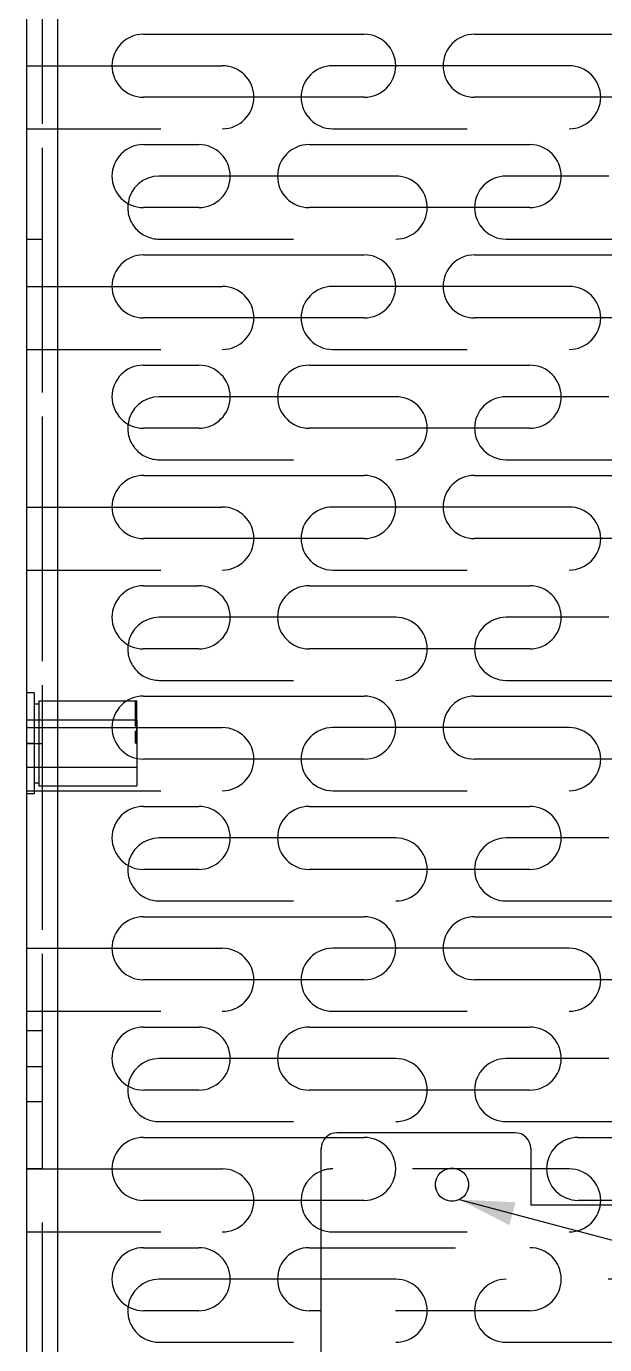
# Model space of a CAD drawing. Header units: millimetres. Extents: x 0 to 8948, y -1340 to 1100.
# Drawn here: x 168.6 to 205.2, y 553.5 to 637.1 of the extents above; entities that cross this region are included whole.
import ezdxf

# ---------------------------------------------------------------- set-up
doc = ezdxf.new("R2010")
doc.units = ezdxf.units.MM
doc.header["$LTSCALE"] = 85.25
doc.linetypes.add('HIDDEN', pattern=[0.2, 0.1, -0.1])
doc.layers.get('0').update_dxf_attribs({"linetype": 'CONTINUOUS'})
doc.layers.add('02___PRT_ALL_AXES', color=7, linetype='CONTINUOUS')
doc.layers.add('DEFAULT_2', color=8, linetype='HIDDEN')
doc.styles.get("Standard").update_dxf_attribs({"font": 'txt', "width": 0.85})
doc.dimstyles.get("Standard").update_dxf_attribs({"dimtxt": 2.5, "dimasz": 3.5, "dimexe": 1.5, "dimexo": 1, "dimtad": 1, "dimdsep": 46, "dimtxsty": 'Standard', "dimblk": '_FILLED', "dimblk1": '_FILLED', "dimblk2": '_FILLED', "dimcen": 0.09, "dimadec": 0, "dimazin": 0, "dimtol": 1, "dimtp": 0.01, "dimtm": 0.01, "dimtfac": 1, "dimtofl": 0, "dimtmove": 0, "dimatfit": 3, "dimldrblk": '_FILLED', "dimfxl": 0, "dimtolj": 1, "dimarcsym": 0})

# ---------------------------------------------------------------- blocks, each defined once
blk = doc.blocks.new('_FILLED')
at = {"color": 0, "linetype": 'ByBlock'}
blk.add_solid([(0, 0), (-1, 0.214), (-1, -0.214)], dxfattribs=at)

msp = doc.modelspace()

# ---------------------------------------------------------------- linework, layer by layer
at = {"color": 3, "linetype": 'Continuous'}
for p, q in [((170.55, 489.614), (170.55, 698.614)), ((168.55, 697.614), (168.55, 490.614)), ((175.98, 636.614), (189.98, 636.614)), ((196.98, 636.614), (210.98, 636.614)), ((189.98, 632.614), (175.98, 632.614)), ((210.98, 632.614), (196.98, 632.614)), ((175.98, 629.614), (179.48, 629.614)), ((186.48, 629.614), (200.48, 629.614)), ((179.48, 625.614), (175.98, 625.614)), ((200.48, 625.614), (186.48, 625.614)), ((175.98, 622.614), (189.98, 622.614)), ((196.98, 622.614), (210.98, 622.614)), ((189.98, 618.614), (175.98, 618.614)), ((210.98, 618.614), (196.98, 618.614)), ((175.98, 615.614), (179.48, 615.614)), ((186.48, 615.614), (200.48, 615.614)), ((179.48, 611.614), (175.98, 611.614)), ((200.48, 611.614), (186.48, 611.614)), ((175.98, 608.614), (189.98, 608.614)), ((196.98, 608.614), (210.98, 608.614)), ((189.98, 604.614), (175.98, 604.614)), ((210.98, 604.614), (196.98, 604.614)), ((175.98, 601.614), (179.48, 601.614)), ((186.48, 601.614), (200.48, 601.614)), ((179.48, 597.614), (175.98, 597.614)), ((200.48, 597.614), (186.48, 597.614)), ((175.98, 594.614), (189.98, 594.614)), ((196.98, 594.614), (210.98, 594.614)), ((189.98, 590.614), (175.98, 590.614)), ((210.98, 590.614), (196.98, 590.614)), ((175.98, 587.614), (179.48, 587.614)), ((186.48, 587.614), (200.48, 587.614)), ((179.48, 583.614), (175.98, 583.614)), ((200.48, 583.614), (186.48, 583.614)), ((175.98, 580.614), (189.98, 580.614)), ((196.98, 580.614), (210.98, 580.614)), ((189.98, 576.614), (175.98, 576.614)), ((210.98, 576.614), (196.98, 576.614)), ((175.98, 573.614), (179.48, 573.614)), ((186.48, 573.614), (200.48, 573.614)), ((179.48, 569.614), (175.98, 569.614)), ((200.48, 569.614), (186.48, 569.614)), ((175.98, 566.614), (187.542, 566.614)), ((199.55, 566.909), (188.25, 566.909)), ((203.55, 566.614), (210.98, 566.614)), ((187.25, 534.854), (187.25, 565.909)), ((200.55, 565.909), (200.55, 562.309)), ((187.25, 562.614), (175.98, 562.614)), ((233.55, 562.309), (200.55, 562.309)), ((210.98, 562.614), (203.55, 562.614)), ((175.98, 559.614), (179.48, 559.614)), ((186.48, 559.614), (187.25, 559.614)), ((179.48, 555.614), (175.98, 555.614)), ((187.25, 555.614), (186.48, 555.614))]:
    msp.add_line(p, q, dxfattribs=at)
at = {"color": 7, "linetype": 'Continuous'}
for p, q in [((173.988, 634.614), (180.98, 634.614)), ((191.971, 634.614), (187.98, 634.614)), ((202.98, 634.614), (194.988, 634.614)), ((181.471, 627.614), (176.98, 627.614)), ((191.98, 627.614), (184.488, 627.614)), ((202.471, 627.614), (198.98, 627.614)), ((173.988, 620.614), (180.98, 620.614)), ((191.971, 620.614), (187.98, 620.614)), ((202.98, 620.614), (194.988, 620.614)), ((181.471, 613.614), (176.98, 613.614)), ((191.98, 613.614), (184.488, 613.614)), ((202.471, 613.614), (198.98, 613.614)), ((173.988, 606.614), (180.98, 606.614)), ((191.971, 606.614), (187.98, 606.614)), ((202.98, 606.614), (194.988, 606.614)), ((181.471, 599.614), (176.98, 599.614)), ((191.98, 599.614), (184.488, 599.614)), ((202.471, 599.614), (198.98, 599.614)), ((175.45, 594.308), (175.45, 594.296)), ((175.45, 594.308), (175.55, 594.308)), ((175.45, 594.296), (175.55, 594.296)), ((175.45, 593.973), (175.45, 593.881)), ((175.45, 593.973), (175.55, 593.973)), ((175.55, 593.965), (175.45, 593.965)), ((175.55, 591.614), (175.55, 594.314)), ((175.55, 593.921), (175.45, 593.921)), ((175.55, 593.908), (175.45, 593.908)), ((175.55, 593.905), (175.45, 593.905)), ((175.45, 593.881), (175.55, 593.881)), ((175.45, 592.364), (175.45, 592.245)), ((175.45, 592.364), (175.55, 592.364)), ((175.55, 592.614), (180.98, 592.614)), ((191.971, 592.614), (187.98, 592.614)), ((202.98, 592.614), (194.988, 592.614)), ((175.45, 592.245), (175.55, 592.245)), ((181.471, 585.614), (176.98, 585.614)), ((191.98, 585.614), (184.488, 585.614)), ((202.471, 585.614), (198.98, 585.614)), ((173.988, 578.614), (180.98, 578.614)), ((191.971, 578.614), (187.98, 578.614)), ((202.98, 578.614), (194.988, 578.614)), ((181.471, 571.614), (176.98, 571.614)), ((191.98, 571.614), (184.488, 571.614)), ((202.471, 571.614), (198.98, 571.614)), ((173.988, 564.614), (180.98, 564.614)), ((202.98, 564.614), (201.561, 564.614)), ((181.471, 557.614), (176.98, 557.614)), ((187.25, 557.614), (184.488, 557.614))]:
    msp.add_line(p, q, dxfattribs=at)
at = {"color": 3, "linetype": 'Continuous'}
for centre, radius, start, end in [((175.98, 634.614), 2, 90, 270), ((189.98, 634.614), 2, 270, 90), ((196.98, 634.614), 2, 90, 270), ((175.98, 627.614), 2, 90, 270), ((179.48, 627.614), 2, 270, 90), ((186.48, 627.614), 2, 90, 270), ((200.48, 627.614), 2, 270, 90), ((175.98, 620.614), 2, 90, 270), ((189.98, 620.614), 2, 270, 90), ((196.98, 620.614), 2, 90, 270), ((175.98, 613.614), 2, 90, 270), ((179.48, 613.614), 2, 270, 90), ((186.48, 613.614), 2, 90, 270), ((200.48, 613.614), 2, 270, 90), ((175.98, 606.614), 2, 90, 270), ((189.98, 606.614), 2, 270, 90), ((196.98, 606.614), 2, 90, 270), ((175.98, 599.614), 2, 90, 270), ((179.48, 599.614), 2, 270, 90), ((186.48, 599.614), 2, 90, 270), ((200.48, 599.614), 2, 270, 90), ((175.98, 592.614), 2, 90, 270), ((189.98, 592.614), 2, 270, 90), ((196.98, 592.614), 2, 90, 270), ((175.98, 585.614), 2, 90, 270), ((179.48, 585.614), 2, 270, 90), ((186.48, 585.614), 2, 90, 270), ((200.48, 585.614), 2, 270, 90), ((175.98, 578.614), 2, 90, 270), ((189.98, 578.614), 2, 270, 90), ((196.98, 578.614), 2, 90, 270), ((175.98, 571.614), 2, 90, 270), ((179.48, 571.614), 2, 270, 90), ((186.48, 571.614), 2, 90, 270), ((200.48, 571.614), 2, 270, 90), ((175.98, 564.614), 2, 90, 270), ((188.25, 565.909), 1, 90, 180), ((199.55, 565.909), 1, 0, 90), ((203.55, 564.614), 2, 90, 270), ((175.98, 557.614), 2, 90, 270), ((179.48, 557.614), 2, 270, 90), ((186.48, 557.614), 2, 90, 270)]:
    msp.add_arc(centre, radius, start, end, dxfattribs=at)
at = {"color": 7, "linetype": 'Continuous'}
for centre, start, end in [((180.98, 632.614), 0, 90), ((187.98, 632.614), 90, 180), ((202.98, 632.614), 0, 90), ((176.98, 625.614), 90, 172.45665), ((191.98, 625.614), 0, 90), ((198.98, 625.614), 90, 180), ((180.98, 618.614), 0, 90), ((187.98, 618.614), 90, 180), ((202.98, 618.614), 0, 90), ((176.98, 611.614), 90, 172.45665), ((191.98, 611.614), 0, 90), ((198.98, 611.614), 90, 180), ((180.98, 604.614), 0, 90), ((187.98, 604.614), 90, 180), ((202.98, 604.614), 0, 90), ((176.98, 597.614), 90, 172.45665), ((191.98, 597.614), 0, 90), ((198.98, 597.614), 90, 180), ((180.98, 590.614), 0, 90), ((187.98, 590.614), 90, 180), ((202.98, 590.614), 0, 90), ((176.98, 583.614), 90, 172.45665), ((191.98, 583.614), 0, 90), ((198.98, 583.614), 90, 180), ((180.98, 576.614), 0, 90), ((187.98, 576.614), 90, 180), ((202.98, 576.614), 0, 90), ((176.98, 569.614), 90, 172.45665), ((191.98, 569.614), 0, 90), ((198.98, 569.614), 90, 180), ((180.98, 562.614), 0, 90), ((187.98, 562.614), 111.3907, 180), ((202.98, 562.614), 0, 90), ((176.98, 555.614), 90, 172.45665)]:
    msp.add_arc(centre, 2, start, end, dxfattribs=at)
at = {"layer": '02___PRT_ALL_AXES', "color": 8, "linetype": 'HIDDEN'}
for p, q in [((168.55, 690.614), (168.55, 564.614)), ((169.55, 690.614), (169.55, 564.614)), ((168.55, 623.614), (169.55, 623.614)), ((169.35, 594.314), (174.926, 594.314)), ((168.55, 593.114), (175.55, 593.114)), ((175.55, 593.114), (175.55, 591.614)), ((168.55, 591.614), (169.55, 591.614)), ((175.55, 590.666), (175.55, 588.914)), ((168.55, 590.114), (175.55, 590.114)), ((169.35, 588.914), (175.55, 588.914)), ((169.55, 573.364), (168.55, 573.364)), ((168.55, 571.114), (169.55, 571.114)), ((169.55, 568.864), (168.55, 568.864)), ((169.55, 564.614), (168.55, 564.614))]:
    msp.add_line(p, q, dxfattribs=at)
at = {"layer": '02___PRT_ALL_AXES', "color": 7, "linetype": 'Continuous'}
for p, q in [((174.926, 594.314), (175.55, 594.314)), ((175.55, 591.614), (175.55, 590.666))]:
    msp.add_line(p, q, dxfattribs=at)
at = {"layer": '02___PRT_ALL_AXES', "color": 3, "linetype": 'Continuous'}
msp.add_circle((195.55, 563.614), 1.05, dxfattribs=at)
at = {"layer": 'DEFAULT_2', "color": 8, "linetype": 'HIDDEN'}
for p, q in [((169.55, 697.614), (169.55, 490.614)), ((168.55, 634.614), (173.988, 634.614)), ((194.988, 634.614), (191.971, 634.614)), ((168.55, 630.614), (180.98, 630.614)), ((187.98, 630.614), (202.98, 630.614)), ((184.488, 627.614), (181.471, 627.614)), ((205.488, 627.614), (202.471, 627.614)), ((176.98, 623.614), (191.98, 623.614)), ((198.98, 623.614), (213.98, 623.614)), ((168.55, 620.614), (173.988, 620.614)), ((194.988, 620.614), (191.971, 620.614)), ((168.55, 616.614), (180.98, 616.614)), ((187.98, 616.614), (202.98, 616.614)), ((184.488, 613.614), (181.471, 613.614)), ((205.488, 613.614), (202.471, 613.614)), ((176.98, 609.614), (191.98, 609.614)), ((198.98, 609.614), (213.98, 609.614)), ((168.55, 606.614), (173.988, 606.614)), ((194.988, 606.614), (191.971, 606.614)), ((168.55, 602.614), (180.98, 602.614)), ((187.98, 602.614), (202.98, 602.614)), ((184.488, 599.614), (181.471, 599.614)), ((205.488, 599.614), (202.471, 599.614)), ((176.98, 595.614), (191.98, 595.614)), ((198.98, 595.614), (213.98, 595.614)), ((169.05, 594.814), (168.55, 594.814)), ((169.05, 594.814), (169.05, 588.414)), ((169.05, 594.114), (169.35, 594.114)), ((169.35, 594.314), (169.35, 588.914)), ((175.45, 594.312), (175.45, 594.308)), ((175.45, 594.312), (175.55, 594.312)), ((175.45, 594.3), (175.55, 594.3)), ((175.45, 594.296), (175.45, 593.973)), ((175.45, 594.254), (175.55, 594.254)), ((175.45, 594.225), (175.55, 594.225)), ((175.55, 594.201), (175.45, 594.201)), ((175.55, 594.002), (175.45, 594.002)), ((175.55, 593.998), (175.45, 593.998)), ((175.55, 593.996), (175.45, 593.996)), ((175.55, 593.893), (175.45, 593.893)), ((175.45, 593.881), (175.45, 592.697)), ((175.55, 593.869), (175.45, 593.869)), ((175.55, 593.867), (175.45, 593.867)), ((175.55, 593.824), (175.45, 593.824)), ((175.55, 593.805), (175.45, 593.805)), ((175.55, 593.745), (175.45, 593.745)), ((175.55, 593.733), (175.45, 593.733)), ((175.55, 593.693), (175.45, 593.693)), ((175.55, 593.676), (175.45, 593.676)), ((175.55, 593.635), (175.45, 593.635)), ((175.55, 593.6), (175.45, 593.6)), ((175.55, 593.588), (175.45, 593.588)), ((175.55, 593.549), (175.45, 593.549)), ((175.55, 593.548), (175.45, 593.548)), ((175.55, 593.534), (175.45, 593.534)), ((175.55, 593.515), (175.45, 593.515)), ((175.55, 593.505), (175.45, 593.505)), ((175.55, 593.495), (175.45, 593.495)), ((175.55, 593.475), (175.45, 593.475)), ((175.55, 593.464), (175.45, 593.464)), ((175.55, 593.461), (175.45, 593.461)), ((175.55, 593.459), (175.45, 593.459)), ((175.55, 593.454), (175.45, 593.454)), ((175.55, 593.433), (175.45, 593.433)), ((175.55, 593.4), (175.45, 593.4)), ((175.55, 593.399), (175.45, 593.399)), ((175.55, 593.383), (175.45, 593.383)), ((175.55, 593.37), (175.45, 593.37)), ((175.55, 593.366), (175.45, 593.366)), ((175.55, 593.346), (175.45, 593.346)), ((175.55, 593.332), (175.45, 593.332)), ((175.55, 593.332), (175.45, 593.332)), ((175.55, 593.324), (175.45, 593.324)), ((175.55, 593.288), (175.45, 593.288)), ((175.55, 593.285), (175.45, 593.285)), ((175.55, 593.274), (175.45, 593.274)), ((175.55, 593.274), (175.45, 593.274)), ((175.55, 593.256), (175.45, 593.256)), ((175.55, 593.255), (175.45, 593.255)), ((175.55, 593.209), (175.45, 593.209)), ((175.55, 593.184), (175.45, 593.184)), ((175.55, 593.179), (175.45, 593.179)), ((175.55, 593.175), (175.45, 593.175)), ((175.55, 593.143), (175.45, 593.143)), ((175.55, 593.141), (175.45, 593.141)), ((175.55, 593.126), (175.45, 593.126)), ((175.55, 593.11), (175.45, 593.11)), ((175.55, 593.105), (175.45, 593.105)), ((168.55, 592.614), (175.55, 592.614)), ((175.55, 593.089), (175.45, 593.089)), ((175.55, 593.083), (175.45, 593.083)), ((175.55, 593.082), (175.45, 593.082)), ((175.55, 593.078), (175.45, 593.078)), ((175.55, 593.06), (175.45, 593.06)), ((175.55, 593.027), (175.45, 593.027)), ((175.55, 593.017), (175.45, 593.017)), ((175.55, 593.003), (175.45, 593.003)), ((175.55, 592.997), (175.45, 592.997)), ((175.55, 592.983), (175.45, 592.983)), ((175.55, 592.936), (175.45, 592.936)), ((175.55, 592.931), (175.45, 592.931)), ((175.55, 592.907), (175.45, 592.907)), ((175.55, 592.897), (175.45, 592.897)), ((175.55, 592.883), (175.45, 592.883)), ((175.55, 592.873), (175.45, 592.873)), ((175.55, 592.848), (175.45, 592.848)), ((175.55, 592.844), (175.45, 592.844)), ((175.55, 592.797), (175.45, 592.797)), ((175.55, 592.763), (175.45, 592.763)), ((175.55, 592.702), (175.45, 592.702)), ((175.55, 592.697), (175.45, 592.697)), ((175.45, 592.375), (175.45, 592.364)), ((175.55, 592.375), (175.45, 592.375)), ((175.55, 592.352), (175.45, 592.352)), ((194.988, 592.614), (191.971, 592.614)), ((169.05, 591.614), (168.55, 591.614)), ((175.45, 592.245), (175.45, 591.62)), ((175.55, 591.765), (175.45, 591.765)), ((175.55, 591.644), (175.45, 591.644)), ((175.55, 591.62), (175.45, 591.62)), ((169.05, 589.114), (169.35, 589.114)), ((168.55, 588.614), (180.98, 588.614)), ((169.05, 588.414), (168.55, 588.414)), ((187.98, 588.614), (202.98, 588.614)), ((184.488, 585.614), (181.471, 585.614)), ((205.488, 585.614), (202.471, 585.614)), ((176.98, 581.614), (191.98, 581.614)), ((198.98, 581.614), (213.98, 581.614)), ((168.55, 578.614), (173.988, 578.614)), ((194.988, 578.614), (191.971, 578.614)), ((168.55, 574.614), (180.98, 574.614)), ((187.98, 574.614), (202.98, 574.614)), ((184.488, 571.614), (181.471, 571.614)), ((205.488, 571.614), (202.471, 571.614)), ((176.98, 567.614), (191.98, 567.614)), ((198.98, 567.614), (213.98, 567.614)), ((187.542, 566.614), (189.98, 566.614)), ((168.55, 564.614), (173.988, 564.614)), ((201.561, 564.614), (187.98, 564.614)), ((189.98, 562.614), (187.25, 562.614)), ((168.55, 560.614), (180.98, 560.614)), ((187.98, 560.614), (202.98, 560.614)), ((187.25, 559.614), (200.48, 559.614)), ((184.488, 557.614), (181.471, 557.614)), ((191.98, 557.614), (187.25, 557.614)), ((213.98, 557.614), (198.98, 557.614)), ((200.48, 555.614), (187.25, 555.614)), ((176.98, 553.614), (191.98, 553.614)), ((198.98, 553.614), (213.98, 553.614))]:
    msp.add_line(p, q, dxfattribs=at)
msp.add_circle((195.55, 563.614), 1.05, dxfattribs=at)
for centre, start, end in [((180.98, 632.614), 270, 360), ((187.98, 632.614), 180, 270), ((202.98, 632.614), 270, 360), ((176.98, 625.614), 172.45665, 270), ((191.98, 625.614), 270, 360), ((198.98, 625.614), 180, 270), ((180.98, 618.614), 270, 360), ((187.98, 618.614), 180, 270), ((202.98, 618.614), 270, 360), ((176.98, 611.614), 172.45665, 270), ((191.98, 611.614), 270, 360), ((198.98, 611.614), 180, 270), ((180.98, 604.614), 270, 360), ((187.98, 604.614), 180, 270), ((202.98, 604.614), 270, 360), ((176.98, 597.614), 172.45665, 270), ((191.98, 597.614), 270, 360), ((198.98, 597.614), 180, 270), ((180.98, 590.614), 270, 360), ((187.98, 590.614), 180, 270), ((202.98, 590.614), 270, 360), ((176.98, 583.614), 172.45665, 270), ((191.98, 583.614), 270, 360), ((198.98, 583.614), 180, 270), ((180.98, 576.614), 270, 360), ((187.98, 576.614), 180, 270), ((202.98, 576.614), 270, 360), ((176.98, 569.614), 172.45665, 270), ((191.98, 569.614), 270, 360), ((198.98, 569.614), 180, 270), ((189.98, 564.614), 270, 90), ((187.98, 562.614), 90, 111.3907), ((180.98, 562.614), 270, 360), ((187.98, 562.614), 180, 270), ((202.98, 562.614), 270, 360), ((200.48, 557.614), 270, 90), ((191.98, 555.614), 270, 90), ((198.98, 555.614), 90, 270), ((176.98, 555.614), 172.45665, 270)]:
    msp.add_arc(centre, 2, start, end, dxfattribs=at)

# ---------------------------------------------------------------- leaders
at = {"color": 2, "linetype": 'Continuous', "annotation_type": 0, "has_hookline": 1, "hookline_direction": 1, "text_width": 30.439}
msp.add_leader([(196.006, 562.668), (249.401, 548.524), (255.401, 548.524)], dimstyle='Standard', override={"dimtad": 0}, dxfattribs=at)

doc.saveas('drawing.dxf')
